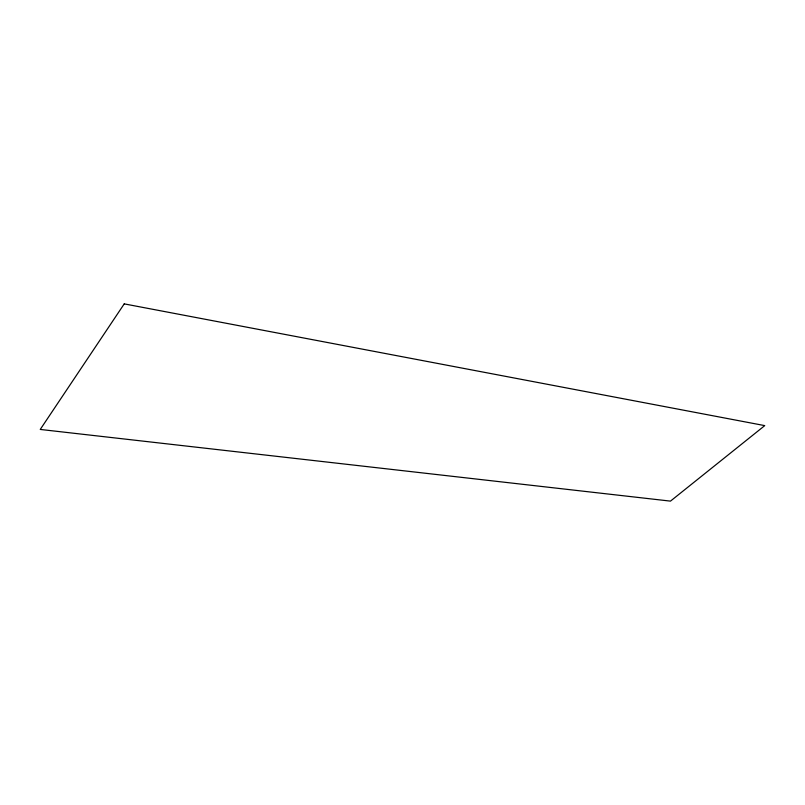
<?xml version="1.0" encoding="UTF-8"?>
<svg xmlns="http://www.w3.org/2000/svg" width="805" height="805" viewBox="0 0 805 805"><rect width="100%" height="100%" fill="white"/><g stroke="black" fill="none" stroke-linecap="round" stroke-linejoin="round"><path stroke-width="1.21" d="M124.232 303.877L40.25 429.437L670.474 501.123L764.75 425.614L124.232 303.877"/></g></svg>
